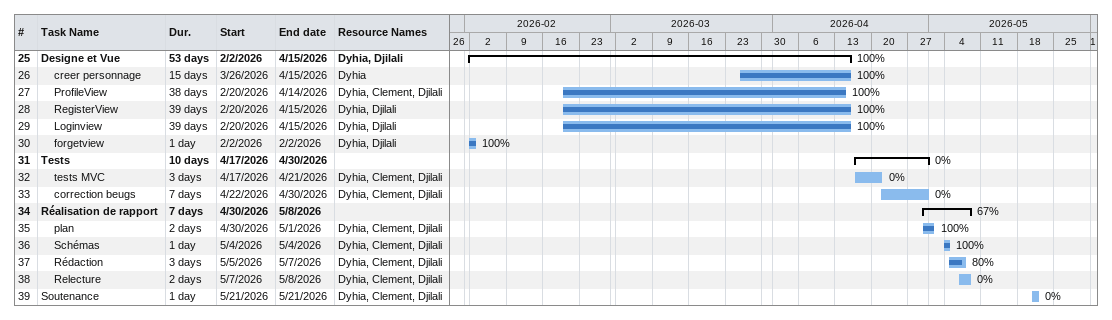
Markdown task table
| ID | Level | Task | Duration | Start | Finish | Resources | % complete |
|---|---|---|---|---|---|---|---|
| 25 | 1 | **Designe et Vue** | 53d | 2026-02-02 | 2026-04-15 | Dyhia, Djilali | 100 |
| 26 | 2 | creer personnage | 15d | 2026-03-26 | 2026-04-15 | Dyhia | 100 |
| 27 | 2 | ProfileView | 38d | 2026-02-20 | 2026-04-14 | Dyhia, Clement, Djilali | 100 |
| 28 | 2 | RegisterView | 39d | 2026-02-20 | 2026-04-15 | Dyhia, Djilali | 100 |
| 29 | 2 | Loginview | 39d | 2026-02-20 | 2026-04-15 | Dyhia, Djilali | 100 |
| 30 | 2 | forgetview | 1d | 2026-02-02 | 2026-02-02 | Dyhia, Djilali | 100 |
| 31 | 1 | **Tests** | 10d | 2026-04-17 | 2026-04-30 |  | 0 |
| 32 | 2 | tests MVC | 3d | 2026-04-17 | 2026-04-21 | Dyhia, Clement, Djilali | 0 |
| 33 | 2 | correction beugs | 7d | 2026-04-22 | 2026-04-30 | Dyhia, Clement, Djilali | 0 |
| 34 | 1 | **Réalisation de rapport** | 7d | 2026-04-30 | 2026-05-08 |  | 67 |
| 35 | 2 | plan | 2d | 2026-04-30 | 2026-05-01 | Dyhia, Clement, Djilali | 100 |
| 36 | 2 | Schémas | 1d | 2026-05-04 | 2026-05-04 | Dyhia, Clement, Djilali | 100 |
| 37 | 2 | Rédaction | 3d | 2026-05-05 | 2026-05-07 | Dyhia, Clement, Djilali | 80 |
| 38 | 2 | Relecture | 2d | 2026-05-07 | 2026-05-08 | Dyhia, Clement, Djilali | 0 |
| 39 | 1 | Soutenance | 1d | 2026-05-21 | 2026-05-21 | Dyhia, Clement, Djilali | 0 |
